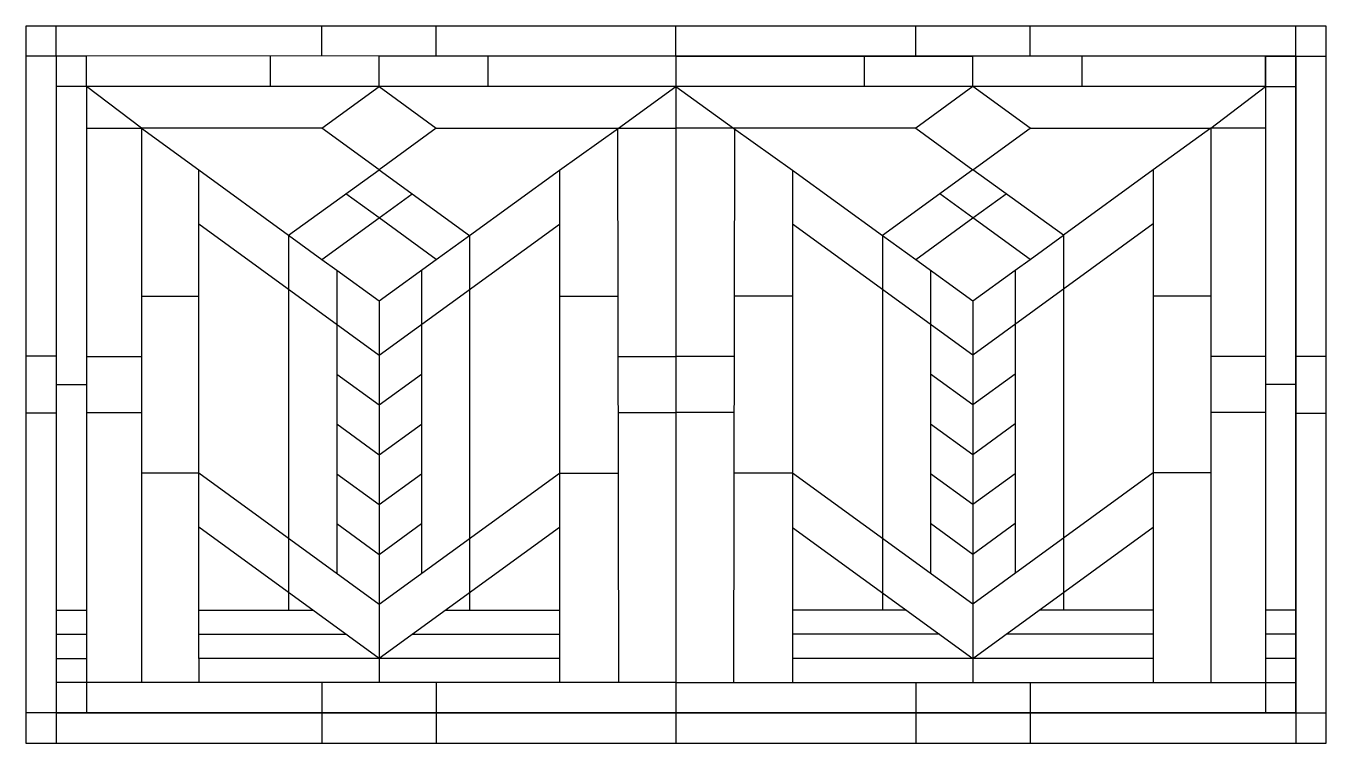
# Model space of a CAD drawing. Header units: inches. Extents: x -22 to -0.5, y 0 to 11.8.
import ezdxf

# ---------------------------------------------------------------- set-up
doc = ezdxf.new("R2010")
doc.units = ezdxf.units.IN
doc.layers.get('0').update_dxf_attribs({"linetype": 'CONTINUOUS'})

msp = doc.modelspace()

# ---------------------------------------------------------------- linework, layer by layer
for p, q in [((-21.454, 11.339), (-21.454, 11.839)), ((-17.071, 11.345), (-17.071, 11.839)), ((-15.183, 11.339), (-15.183, 11.839)), ((-11.227, 11.339), (-11.227, 11.839)), ((-7.271, 11.339), (-7.271, 11.839)), ((-5.382, 11.345), (-5.382, 11.839)), ((-1, 11.339), (-1, 11.839)), ((-21.454, 11.339), (-21.954, 11.339)), ((-17.071, 11.345), (-20.954, 11.339)), ((-20.954, 10.839), (-20.954, 11.339)), ((-20.954, 10.839), (-20.954, 11.339)), ((-17.924, 11.342), (-17.924, 10.839)), ((-16.127, 10.839), (-16.127, 11.342)), ((-14.33, 11.339), (-14.33, 10.839)), ((-11.227, 11.339), (-11.227, 0.5)), ((-11.227, 11.339), (-7.271, 11.339)), ((-8.123, 11.339), (-8.123, 10.839)), ((-7.271, 11.339), (-6.327, 11.342)), ((-5.382, 11.345), (-1.5, 11.339)), ((-4.53, 11.342), (-4.53, 10.839)), ((-1.5, 10.839), (-1.5, 11.339)), ((-1.5, 10.839), (-1.5, 11.339)), ((-1.5, 11.339), (-1, 11.339)), ((-1.5, 10.839), (-1.5, 11.339)), ((-1, 11.339), (-0.5, 11.339)), ((-1, 11.339), (-1, 0.5)), ((-20.954, 10.839), (-21.454, 10.839)), ((-17.071, 10.839), (-20.954, 10.839)), ((-16.127, 10.839), (-17.071, 10.839)), ((-15.183, 10.839), (-16.127, 10.839)), ((-11.227, 10.839), (-15.183, 10.839)), ((-12.174, 10.152), (-11.227, 10.839)), ((-6.327, 10.839), (-7.271, 10.152)), ((-1.5, 10.839), (-1, 10.839)), ((-1.5, 10.839), (-1, 10.839)), ((-20.954, 10.152), (-20.954, 6.384)), ((-17.071, 10.152), (-20.05, 10.152)), ((-20.05, 10.152), (-19.103, 9.463)), ((-20.05, 10.152), (-20.05, 7.38)), ((-15.183, 10.152), (-12.174, 10.152)), ((-13.147, 9.46), (-12.174, 10.152)), ((-12.193, 10.152), (-11.227, 10.152)), ((-12.193, 10.152), (-12.176, 1)), ((-10.261, 10.152), (-11.227, 10.152)), ((-7.271, 10.152), (-10.279, 10.152)), ((-10.261, 10.152), (-10.277, 1)), ((-7.271, 10.152), (-6.327, 9.465)), ((-5.382, 10.152), (-2.403, 10.152)), ((-2.403, 10.152), (-3.35, 9.463)), ((-2.403, 10.152), (-2.403, 7.38)), ((-1.5, 10.152), (-1.5, 6.384)), ((-9.306, 9.46), (-9.306, 2.195)), ((-6.327, 9.465), (-7.817, 8.38)), ((-3.35, 9.463), (-4.834, 8.383)), ((-3.35, 9.463), (-3.35, 2.195)), ((-16.127, 8.671), (-16.673, 9.069)), ((-16.127, 8.671), (-15.581, 9.067)), ((-6.327, 8.671), (-6.873, 9.067)), ((-6.327, 8.671), (-5.78, 9.069)), ((-17.073, 7.985), (-16.127, 8.671)), ((-15.183, 7.984), (-16.127, 8.671)), ((-7.271, 7.984), (-6.327, 8.671)), ((-5.38, 7.985), (-6.327, 8.671)), ((-19.103, 8.571), (-16.127, 6.404)), ((-17.619, 8.383), (-17.619, 2.484)), ((-17.619, 8.383), (-17.073, 7.985)), ((-16.127, 6.404), (-13.147, 8.565)), ((-15.183, 7.984), (-14.637, 8.38)), ((-14.637, 8.38), (-14.637, 2.479)), ((-6.327, 6.404), (-9.306, 8.565)), ((-7.817, 8.38), (-7.817, 2.479)), ((-3.35, 8.571), (-6.327, 6.404)), ((-4.834, 8.383), (-4.834, 2.484)), ((-17.073, 7.985), (-16.826, 7.807)), ((-16.127, 7.299), (-15.183, 7.984)), ((-16.826, 7.807), (-16.826, 6.913)), ((-16.826, 7.807), (-16.127, 7.299)), ((-15.427, 7.806), (-15.427, 2.8)), ((-7.026, 7.806), (-7.026, 2.8)), ((-5.628, 7.807), (-5.628, 6.913)), ((-20.05, 7.38), (-20.05, 4.459)), ((-20.05, 7.38), (-19.103, 7.38)), ((-16.127, 7.299), (-16.127, 1.398)), ((-13.147, 7.38), (-12.188, 7.38)), ((-9.306, 7.38), (-10.266, 7.38)), ((-6.327, 7.299), (-6.327, 1.398)), ((-2.403, 7.38), (-3.35, 7.38)), ((-2.403, 7.38), (-2.403, 4.459)), ((-16.826, 6.913), (-16.826, 6.091)), ((-5.628, 6.913), (-5.628, 6.091)), ((-21.454, 6.385), (-21.954, 6.385)), ((-20.954, 6.384), (-20.05, 6.384)), ((-20.954, 6.384), (-20.954, 5.455)), ((-12.186, 6.384), (-11.227, 6.384)), ((-10.268, 6.384), (-11.227, 6.384)), ((-1.5, 6.384), (-2.403, 6.384)), ((-1.5, 6.384), (-1.5, 5.455)), ((-1, 6.385), (-0.5, 6.385)), ((-16.826, 6.091), (-16.127, 5.582)), ((-16.826, 6.091), (-16.826, 5.268)), ((-16.127, 5.582), (-15.427, 6.089)), ((-6.327, 5.582), (-7.026, 6.089)), ((-5.628, 6.091), (-6.327, 5.582)), ((-5.628, 6.091), (-5.628, 5.268)), ((-21.454, 5.919), (-20.954, 5.919)), ((-1, 5.919), (-1.5, 5.919)), ((-1, 5.919), (-1.5, 5.919)), ((-21.454, 5.446), (-21.954, 5.446)), ((-20.954, 5.455), (-20.05, 5.455)), ((-20.954, 5.455), (-20.954, 2.195)), ((-12.184, 5.455), (-11.227, 5.455)), ((-10.269, 5.455), (-11.227, 5.455)), ((-1.5, 5.455), (-2.403, 5.455)), ((-1.5, 5.455), (-1.5, 2.195)), ((-1, 5.446), (-0.5, 5.446)), ((-16.826, 5.268), (-16.127, 4.76)), ((-16.826, 5.268), (-16.826, 4.446)), ((-16.127, 4.76), (-15.427, 5.267)), ((-6.327, 4.76), (-7.026, 5.267)), ((-5.628, 5.268), (-6.327, 4.76)), ((-5.628, 5.268), (-5.628, 4.446)), ((-20.05, 4.459), (-19.103, 4.459)), ((-20.05, 4.459), (-20.05, 1)), ((-19.103, 4.459), (-16.127, 2.292)), ((-16.826, 4.446), (-16.127, 3.937)), ((-16.826, 4.446), (-16.826, 3.623)), ((-16.127, 2.292), (-13.147, 4.454)), ((-16.127, 3.937), (-15.427, 4.445)), ((-13.147, 4.454), (-12.182, 4.454)), ((-9.306, 4.454), (-10.271, 4.454)), ((-6.327, 2.292), (-9.306, 4.454)), ((-6.327, 3.937), (-7.026, 4.445)), ((-3.35, 4.459), (-6.327, 2.292)), ((-5.628, 4.446), (-6.327, 3.937)), ((-5.628, 4.446), (-5.628, 3.623)), ((-2.403, 4.459), (-3.35, 4.459)), ((-2.403, 4.459), (-2.403, 1)), ((-16.127, 1.398), (-19.103, 3.564)), ((-16.826, 3.623), (-16.127, 3.115)), ((-16.826, 3.623), (-16.826, 2.801)), ((-16.127, 3.115), (-15.427, 3.622)), ((-13.147, 3.559), (-16.127, 1.398)), ((-9.306, 3.559), (-6.327, 1.398)), ((-6.327, 3.115), (-7.026, 3.622)), ((-5.628, 3.623), (-6.327, 3.115)), ((-6.327, 1.398), (-3.35, 3.564)), ((-5.628, 3.623), (-5.628, 2.801)), ((-17.619, 2.484), (-17.619, 2.195)), ((-14.637, 2.479), (-14.637, 2.195)), ((-7.817, 2.479), (-7.817, 2.195)), ((-4.834, 2.484), (-4.834, 2.195)), ((-21.454, 2.195), (-20.954, 2.195)), ((-20.954, 2.195), (-20.954, 1.797)), ((-19.103, 2.195), (-17.619, 2.195)), ((-17.619, 2.195), (-17.221, 2.195)), ((-15.029, 2.195), (-13.147, 2.195)), ((-9.306, 2.195), (-9.306, 1.797)), ((-7.425, 2.195), (-9.306, 2.195)), ((-4.834, 2.195), (-5.232, 2.195)), ((-3.35, 2.195), (-4.834, 2.195)), ((-3.35, 2.195), (-3.35, 1.797)), ((-1.5, 2.195), (-1.5, 1.797)), ((-1, 2.195), (-1.5, 2.195)), ((-21.454, 1.797), (-20.954, 1.797)), ((-20.954, 1.797), (-20.954, 1.398)), ((-19.103, 1.797), (-16.674, 1.797)), ((-15.578, 1.797), (-13.147, 1.797)), ((-9.306, 1.797), (-9.306, 1.398)), ((-6.876, 1.797), (-9.306, 1.797)), ((-3.35, 1.797), (-5.779, 1.797)), ((-3.35, 1.797), (-3.35, 1.398)), ((-1.5, 1.797), (-1.5, 1.398)), ((-1, 1.797), (-1.5, 1.797)), ((-21.454, 1.398), (-20.954, 1.398)), ((-20.954, 1.398), (-20.954, 1)), ((-19.103, 1.398), (-19.103, 1)), ((-16.127, 1.398), (-16.127, 1)), ((-13.147, 1.398), (-13.147, 1)), ((-3.35, 1.398), (-9.306, 1.398)), ((-9.306, 1.398), (-9.306, 1)), ((-6.327, 1.398), (-6.327, 1)), ((-3.35, 1.398), (-3.35, 1)), ((-1.5, 1.398), (-1.5, 1)), ((-1, 1.398), (-1.5, 1.398)), ((-20.954, 1), (-21.454, 1)), ((-20.954, 1), (-20.954, 0.5)), ((-11.227, 1), (-20.954, 1)), ((-17.071, 1), (-17.071, 0.5)), ((-15.183, 1), (-15.183, 0.5)), ((-11.227, 1), (-1.5, 1)), ((-7.271, 1), (-7.271, 0.5)), ((-5.382, 1), (-5.382, 0.5)), ((-1.5, 1), (-1, 1)), ((-1.5, 1), (-1.5, 0.5)), ((-1.5, 1), (-1, 1)), ((-21.454, 0.5), (-21.954, 0.5)), ((-21.454, 0.5), (-21.454, 0)), ((-1, 0.5), (-21.454, 0.5)), ((-17.071, 0.5), (-17.071, 0)), ((-15.183, 0.5), (-15.183, 0)), ((-11.227, 0.5), (-11.227, 0)), ((-7.271, 0.5), (-7.271, 0)), ((-5.382, 0.5), (-5.382, 0)), ((-1, 0.5), (-1, 0)), ((-1, 0.5), (-0.5, 0.5))]:
    msp.add_line(p, q)
for points in [[(-21.954, 0), (-0.5, 0), (-0.5, 11.839), (-15.183, 11.839), (-17.071, 11.839), (-21.954, 11.839)], [(-21.454, 0.5), (-1, 0.5), (-1, 11.339), (-11.227, 11.339), (-15.183, 11.339), (-16.127, 11.342), (-17.071, 11.345), (-20.954, 11.339), (-21.454, 11.339)], [(-5.382, 11.345), (-1.5, 11.339), (-1.5, 10.839), (-5.382, 10.839), (-6.327, 10.839), (-7.271, 10.839), (-11.227, 10.839), (-10.279, 10.152), (-9.306, 9.46), (-7.817, 8.38), (-7.271, 7.984), (-6.327, 7.299), (-5.628, 7.807), (-5.38, 7.985), (-4.834, 8.383), (-6.327, 9.465), (-5.382, 10.152), (-6.327, 10.839), (-6.327, 11.342)], [(-20.954, 10.152), (-20.05, 10.152), (-20.954, 10.839)], [(-17.619, 8.383), (-16.127, 9.465), (-17.071, 10.152), (-16.127, 10.839), (-15.183, 10.152), (-16.127, 9.465), (-14.637, 8.38), (-13.147, 9.46), (-13.147, 2.195), (-13.147, 1.797), (-13.147, 1.398), (-19.103, 1.398), (-19.103, 1.797), (-19.103, 2.195), (-19.103, 9.463)], [(-1.5, 10.839), (-1.5, 10.152), (-2.403, 10.152)]]:
    msp.add_lwpolyline(points, close=True)

doc.saveas('drawing.dxf')
